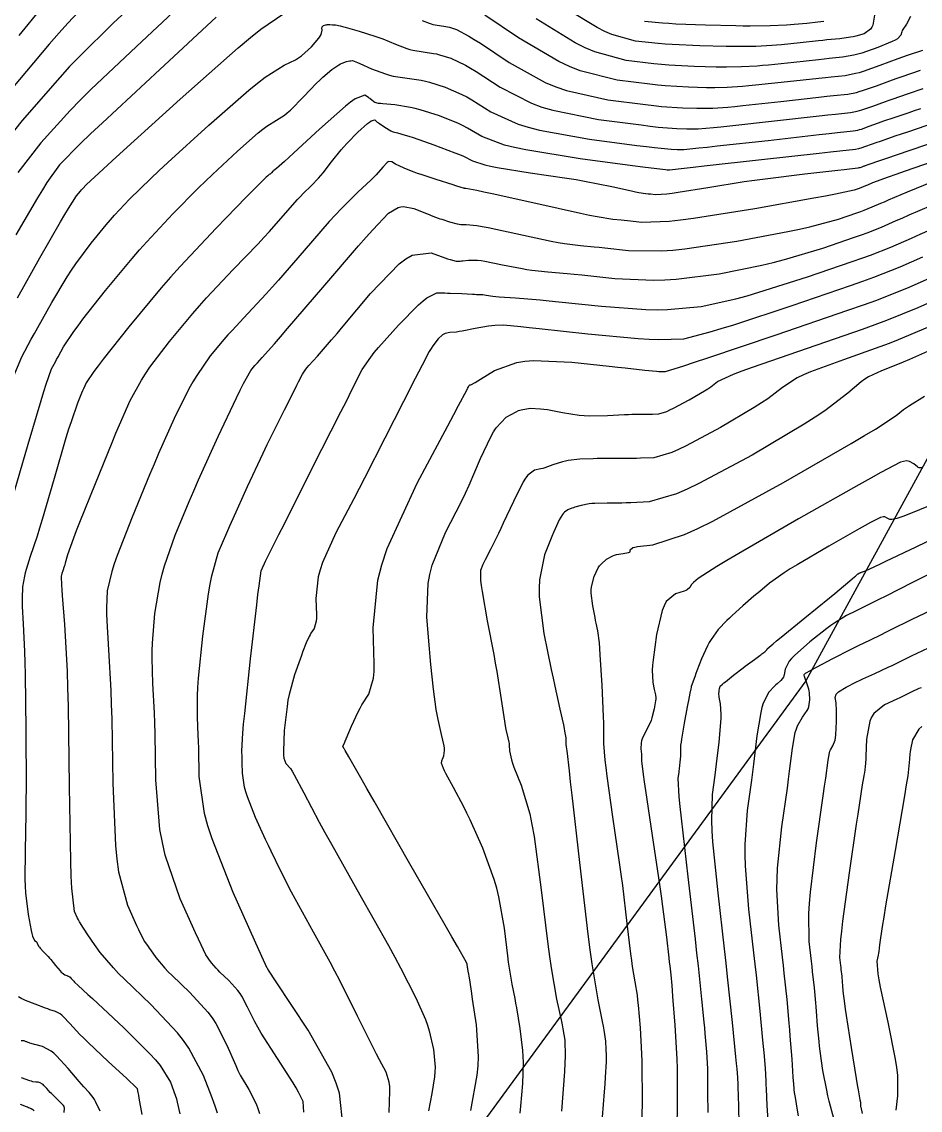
# Model space of a CAD drawing. Header units: metres. Extents: x 837117 to 838479, y 1189012 to 1191015.
# Drawn here: x 837875 to 837966.1, y 1189465.6 to 1189576 of the extents above; entities that cross this region are included whole.
import ezdxf

# ---------------------------------------------------------------- set-up
doc = ezdxf.new("R2010")
doc.units = ezdxf.units.M
doc.header["$LTSCALE"] = 0.3
for name, color, linetype in [('CORREDORVIA', 70, 'Continuous'), ('COTAS 10', 1, 'Continuous'), ('COTAS INT', 252, 'Continuous')]:
    doc.layers.add(name, color=color, linetype=linetype)

msp = doc.modelspace()

# ---------------------------------------------------------------- linework, layer by layer
at = {"layer": 'CORREDORVIA'}
msp.add_lwpolyline([(837910.68, 1191000.96), (838157.03, 1190996.19), (838237.17, 1190821.34), (838237, 1190602.88), (838240.03, 1190437.2), (838223.54, 1190366.27), (838212.2, 1190288.92), (838221.4, 1189997.88), (837954.54, 1189509.17), (837751.16, 1189231.38), (837593.19, 1189234.4), (837744.49, 1189686.61), (837750.28, 1189933.97), (837723.62, 1190051.52), (837726.09, 1190134.48), (837885.38, 1190229.43), (837983.18, 1190344.12), (837817.55, 1190502.19), (837798.03, 1190660.17), (837963.57, 1190795.98)], close=True, dxfattribs=at)
at = {"layer": 'COTAS 10'}
for points in [[(837886.9, 1189578.37), (837884.22, 1189575.85), (837880.8, 1189572.5), (837879.8, 1189571.46), (837878.8, 1189570.37), (837875, 1189566), (837871.57, 1189561.73)], [(837961.49, 1189576.68), (837961.32, 1189575.67), (837961.22, 1189575.46), (837961.09, 1189575.26), (837960.46, 1189574.79), (837959.6, 1189574.54), (837959.34, 1189574.48), (837959.07, 1189574.43), (837957.99, 1189574.28), (837956.67, 1189574.16), (837956.25, 1189574.11), (837955.8, 1189574.06), (837953.96, 1189573.86), (837952.04, 1189573.67), (837951.55, 1189573.63), (837951.07, 1189573.6), (837949.46, 1189573.51), (837947.67, 1189573.49), (837947.07, 1189573.49), (837946.44, 1189573.5), (837943.77, 1189573.56), (837940.97, 1189573.69), (837940.25, 1189573.74), (837939.55, 1189573.8), (837937.22, 1189574.05), (837934.84, 1189574.72), (837934.11, 1189575.03), (837933.35, 1189575.41), (837930.36, 1189577.22)], [(837874.2, 1189528.39), (837875.61, 1189533.17), (837876.91, 1189537.6), (837877.19, 1189538.5), (837877.42, 1189539.25), (837877.98, 1189540.8), (837878.36, 1189541.53), (837878.49, 1189541.76), (837878.63, 1189542.01), (837879.2, 1189543.03), (837880.23, 1189544.58), (837880.66, 1189545.17), (837881.16, 1189545.83), (837883.46, 1189548.76), (837886.15, 1189552.01), (837886.9, 1189552.87), (837887.63, 1189553.7), (837890.29, 1189556.54), (837892.89, 1189559.16), (837893.61, 1189559.85), (837894.31, 1189560.53), (837896.83, 1189562.88), (837898.96, 1189564.73), (837899.42, 1189565.11), (837899.82, 1189565.42), (837900.82, 1189566.04), (837901.62, 1189566.54), (837901.9, 1189566.78), (837902.21, 1189567.05), (837903.53, 1189568.38), (837904.88, 1189569.78), (837905.2, 1189570.1), (837905.51, 1189570.38), (837906.43, 1189571.16), (837907.13, 1189571.63), (837907.3, 1189571.73), (837907.46, 1189571.81), (837907.91, 1189571.98), (837908.23, 1189572.04), (837908.3, 1189572.05), (837908.36, 1189572.06), (837908.5, 1189572.07), (837908.85, 1189571.94), (837909.04, 1189571.86), (837909.27, 1189571.76), (837910.44, 1189571.25), (837911.87, 1189570.71), (837912.26, 1189570.59), (837912.65, 1189570.5), (837914.06, 1189570.28), (837915.5, 1189570.07), (837915.91, 1189569.98), (837916.34, 1189569.87), (837917.92, 1189569.38), (837919.62, 1189568.64), (837920.12, 1189568.38), (837920.63, 1189568.1), (837922.56, 1189566.88), (837925.32, 1189565.62), (837926.35, 1189565.31), (837927.49, 1189565.02), (837932.56, 1189564.11), (837937.38, 1189563.47), (837938.35, 1189563.35), (837939.18, 1189563.25), (837940.85, 1189563.07), (837941.46, 1189563.06), (837941.6, 1189563.06), (837941.74, 1189563.06), (837942.14, 1189563.06), (837943.66, 1189563.21), (837944.5, 1189563.3), (837945.52, 1189563.41), (837950.69, 1189563.98), (837955.88, 1189564.56), (837956.9, 1189564.67), (837957.74, 1189564.76), (837959.31, 1189564.93), (837959.8, 1189565.02), (837959.97, 1189565.07), (837960.16, 1189565.13), (837960.95, 1189565.41), (837961.89, 1189565.75), (837962.16, 1189565.85), (837962.44, 1189565.95), (837963.5, 1189566.31), (837965.01, 1189566.81), (837965.56, 1189567), (837966.18, 1189567.21)], [(837907.57, 1189463.9), (837907.19, 1189467.32), (837906.85, 1189468.36), (837906.42, 1189469.45), (837904.03, 1189473.74), (837900.71, 1189478.74), (837900.06, 1189479.72), (837899.99, 1189479.82), (837899.98, 1189479.84), (837899.97, 1189479.86), (837899.95, 1189479.9), (837899.93, 1189479.93), (837899.92, 1189479.95), (837899.9, 1189479.97), (837899.88, 1189479.99), (837899.87, 1189480), (837899.86, 1189480.01), (837899.85, 1189480.02), (837899.85, 1189480.02), (837899.85, 1189480.03), (837899.84, 1189480.03), (837899.32, 1189481.21), (837898.57, 1189482.87), (837896.42, 1189487.69), (837894.26, 1189493.14), (837893.84, 1189494.46), (837893.51, 1189495.69), (837892.96, 1189499.46), (837892.91, 1189502.34), (837892.9, 1189503.02), (837892.87, 1189503.65), (837892.77, 1189505.48), (837892.78, 1189507.64), (837892.83, 1189508.48), (837892.9, 1189509.42), (837893.32, 1189513.69), (837893.9, 1189517.99), (837894.06, 1189518.95), (837894.23, 1189519.82), (837894.88, 1189522.13), (837895.75, 1189524.18), (837896.06, 1189524.88), (837896.4, 1189525.64), (837897.87, 1189528.87), (837899.46, 1189532.26), (837899.87, 1189533.12), (837900.27, 1189533.95), (837901.6, 1189536.65), (837902.65, 1189538.72), (837902.86, 1189539.14), (837903.04, 1189539.5), (837903.43, 1189540.26), (837903.77, 1189540.76), (837903.93, 1189540.94), (837904.1, 1189541.16), (837904.95, 1189542.1), (837906.4, 1189543.74), (837906.95, 1189544.39), (837907.57, 1189545.12), (837910.34, 1189548.45), (837913.24, 1189551.44), (837913.93, 1189551.96), (837914.58, 1189552.34), (837916.5, 1189552.58), (837917.88, 1189552.06), (837918.17, 1189551.96), (837918.42, 1189551.88), (837919.03, 1189551.74), (837919.45, 1189551.74), (837919.58, 1189551.75), (837919.72, 1189551.76), (837920.3, 1189551.84), (837921.21, 1189551.83), (837921.56, 1189551.78), (837921.95, 1189551.73), (837923.75, 1189551.37), (837925.72, 1189550.98), (837926.22, 1189550.89), (837926.71, 1189550.82), (837928.34, 1189550.65), (837930.31, 1189550.49), (837931.01, 1189550.42), (837931.78, 1189550.34), (837935.14, 1189549.98), (837939.08, 1189549.79), (837940.21, 1189549.83), (837941.37, 1189549.89), (837945.72, 1189550.44), (837950.06, 1189551.32), (837951.21, 1189551.59), (837952.35, 1189551.88), (837956.26, 1189553.06), (837959.47, 1189554.15), (837960.16, 1189554.4), (837960.76, 1189554.61), (837962.21, 1189555.18), (837963.69, 1189555.84), (837964.31, 1189556.1), (837965.02, 1189556.41), (837968.37, 1189557.85)], [(837966.87, 1189545), (837963.89, 1189543.74), (837962.99, 1189543.39), (837962.04, 1189543.03), (837958.34, 1189541.73), (837955, 1189540.49), (837954.28, 1189540.18), (837953.66, 1189539.88), (837952.17, 1189538.92), (837950.66, 1189537.76), (837950.02, 1189537.34), (837949.29, 1189536.88), (837945.87, 1189534.85), (837942.38, 1189532.98), (837941.6, 1189532.62), (837940.91, 1189532.32), (837939.1, 1189531.79), (837937.75, 1189531.73), (837937.35, 1189531.71), (837936.94, 1189531.71), (837935.34, 1189531.71), (837933.75, 1189531.71), (837933.34, 1189531.7), (837932.94, 1189531.69), (837931.6, 1189531.63), (837930.42, 1189531.5), (837930.12, 1189531.44), (837929.83, 1189531.37), (837928.86, 1189531.07), (837928.03, 1189530.77), (837927.83, 1189530.71), (837927.63, 1189530.65), (837926.98, 1189530.54), (837926.3, 1189530.02), (837926.08, 1189529.71), (837925.84, 1189529.33), (837924.84, 1189527.36), (837923.82, 1189525.14), (837923.57, 1189524.6), (837923.33, 1189524.1), (837922.57, 1189522.56), (837921.99, 1189521.42), (837921.86, 1189521.17), (837921.76, 1189520.95), (837921.5, 1189520.36), (837921.51, 1189519.33), (837921.57, 1189518.82), (837921.66, 1189518.22), (837922.2, 1189515.25), (837922.85, 1189511.83), (837923.01, 1189510.95), (837923.15, 1189510.1), (837923.6, 1189507.27), (837923.94, 1189505.07), (837924.02, 1189504.61), (837924.08, 1189504.22), (837924.27, 1189503.38), (837924.38, 1189502.94), (837924.41, 1189502.8), (837924.43, 1189502.65), (837924.46, 1189502.07), (837924.64, 1189501.16), (837924.76, 1189500.8), (837924.9, 1189500.41), (837925.63, 1189498.59), (837926.5, 1189495.67), (837926.72, 1189494.58), (837926.94, 1189493.36), (837927.68, 1189487.95), (837928.33, 1189482.46), (837928.51, 1189481.21), (837928.67, 1189480.06), (837929.23, 1189476.88), (837929.68, 1189474.76), (837929.78, 1189474.28), (837929.86, 1189473.85), (837930.07, 1189472.71), (837930.1, 1189471.1), (837930.08, 1189470.38), (837930.03, 1189469.54), (837929.74, 1189465.52)], [(837947.76, 1189464.41), (837947.68, 1189467.23), (837947.66, 1189467.78), (837947.65, 1189468.22), (837947.63, 1189468.93), (837947.54, 1189469.81), (837947.49, 1189470.35), (837947.42, 1189471.01), (837947.08, 1189474.49), (837946.59, 1189479.13), (837946.44, 1189480.53), (837946.28, 1189481.98), (837945.62, 1189487.64), (837945.1, 1189492.82), (837945.03, 1189493.96), (837944.98, 1189494.98), (837945.06, 1189497.64), (837945.33, 1189499.58), (837945.4, 1189500.15), (837945.47, 1189500.73), (837945.74, 1189502.94), (837945.91, 1189504.93), (837945.93, 1189505.38), (837945.94, 1189505.78), (837945.86, 1189506.83), (837945.74, 1189507.49), (837945.72, 1189507.64), (837945.71, 1189507.78), (837945.72, 1189508.16), (837945.77, 1189508.4), (837945.78, 1189508.45), (837945.79, 1189508.5), (837945.83, 1189508.61), (837946.06, 1189508.83), (837946.19, 1189508.94), (837946.36, 1189509.07), (837947.19, 1189509.74), (837948.15, 1189510.48), (837948.38, 1189510.66), (837948.6, 1189510.82), (837949.3, 1189511.33), (837949.84, 1189511.72), (837949.96, 1189511.81), (837950.07, 1189511.89), (837950.35, 1189512.1), (837950.51, 1189512.24), (837950.54, 1189512.27), (837950.57, 1189512.3), (837950.61, 1189512.39), (837951.2, 1189512.91), (837951.56, 1189513.22), (837952.02, 1189513.59), (837954.42, 1189515.55), (837956.93, 1189517.59), (837957.46, 1189518.03), (837957.92, 1189518.4), (837958.98, 1189519.29), (837959.47, 1189519.71), (837959.56, 1189519.79), (837959.64, 1189519.86), (837959.78, 1189519.98), (837959.81, 1189520), (837959.83, 1189520.01), (837959.85, 1189520.02), (837959.92, 1189520.07), (837960, 1189520.11), (837960.01, 1189520.12), (837960.03, 1189520.13), (837960.05, 1189520.14), (837960.06, 1189520.14), (837960.06, 1189520.14), (837960.07, 1189520.14), (837960.08, 1189520.13), (837960.08, 1189520.14), (837960.09, 1189520.14), (837960.11, 1189520.15), (837960.12, 1189520.15), (837960.13, 1189520.15), (837960.18, 1189520.17), (837960.27, 1189520.21), (837960.31, 1189520.22), (837960.36, 1189520.24), (837960.59, 1189520.33), (837961.54, 1189520.76), (837962.04, 1189521), (837962.65, 1189521.29), (837965.71, 1189522.74), (837968.72, 1189524.21)], [(837966.28, 1189504.54), (837965.98, 1189504.25), (837965.36, 1189503.16), (837965.15, 1189502.19), (837965.12, 1189501.96), (837965.09, 1189501.76), (837965.06, 1189501.2), (837964.86, 1189499.52), (837964.72, 1189498.61), (837964.54, 1189497.51), (837963.59, 1189491.95), (837962.62, 1189486.33), (837962.43, 1189485.2), (837962.28, 1189484.25), (837961.99, 1189482.37), (837961.92, 1189481.7), (837961.89, 1189481.52), (837961.86, 1189481.35), (837961.74, 1189480.74), (837961.83, 1189479.44), (837961.93, 1189478.82), (837962.07, 1189478.09), (837962.84, 1189474.53), (837963.6, 1189470.78), (837963.73, 1189469.93), (837963.81, 1189469.16), (837963.82, 1189467.06), (837963.66, 1189465.6)], [(837887.17, 1189465.18), (837886.88, 1189466.82), (837886.83, 1189467.13), (837886.78, 1189467.39), (837886.71, 1189467.79), (837886.25, 1189468.22), (837885.96, 1189468.48), (837885.6, 1189468.82), (837883.71, 1189470.56), (837881.69, 1189472.46), (837881.24, 1189472.9), (837880.84, 1189473.3), (837879.82, 1189474.41), (837879.17, 1189475.11), (837879.01, 1189475.26), (837878.86, 1189475.38), (837878.38, 1189475.63), (837877.81, 1189475.8), (837877.6, 1189475.88), (837877.36, 1189475.96), (837876.31, 1189476.35), (837875.32, 1189476.75), (837875.12, 1189476.84), (837874.95, 1189476.91), (837874.63, 1189477.12)]]:
    msp.add_lwpolyline(points, dxfattribs=at)
at = {"layer": 'COTAS INT'}
for points in [[(837881.84, 1189578.2), (837879.62, 1189575.87), (837878.74, 1189574.87), (837877.73, 1189573.72), (837873.12, 1189568.26)], [(837890.81, 1189577.46), (837886.6, 1189573.51), (837881.96, 1189569.14), (837880.87, 1189568.05), (837879.86, 1189567.02), (837876.88, 1189563.74), (837874.54, 1189560.71)], [(837876.93, 1189577.4), (837874.64, 1189574.63)], [(837894.69, 1189576.49), (837888.98, 1189571.16), (837883.14, 1189565.77), (837881.94, 1189564.64), (837880.92, 1189563.67), (837878.77, 1189561.48), (837877.5, 1189559.69), (837877.05, 1189558.97), (837876.55, 1189558.16), (837874.36, 1189554.41)], [(837874.52, 1189548.01), (837876.79, 1189552.06), (837878.89, 1189555.72), (837879.33, 1189556.46), (837879.7, 1189557.08), (837880.51, 1189558.35), (837880.91, 1189558.82), (837881.01, 1189558.95), (837881.12, 1189559.07), (837881.51, 1189559.49), (837883.21, 1189561.06), (837884.14, 1189561.91), (837885.27, 1189562.94), (837891.02, 1189568.15), (837896.93, 1189573.37), (837898.16, 1189574.41), (837899.21, 1189575.26), (837901.54, 1189576.85)], [(837915.59, 1189576.12), (837916.31, 1189575.85), (837916.5, 1189575.79), (837916.68, 1189575.74), (837917.33, 1189575.63), (837917.98, 1189575.54), (837918.17, 1189575.5), (837918.35, 1189575.45), (837919.07, 1189575.23), (837920.33, 1189574.55), (837920.87, 1189574.22), (837921.5, 1189573.83), (837924.43, 1189571.87), (837928.07, 1189569.85), (837929.14, 1189569.42), (837930.24, 1189569.03), (837934.43, 1189568.09), (837938.25, 1189567.6), (837939.11, 1189567.5), (837939.89, 1189567.42), (837942.02, 1189567.27), (837943.45, 1189567.23), (837943.79, 1189567.23), (837944.11, 1189567.23), (837945.07, 1189567.24), (837946.62, 1189567.36), (837947.32, 1189567.43), (837948.13, 1189567.51), (837952, 1189567.93), (837955.85, 1189568.36), (837956.64, 1189568.45), (837957.32, 1189568.52), (837958.78, 1189568.67), (837959.65, 1189568.84), (837959.95, 1189568.92), (837960.28, 1189569.02), (837961.68, 1189569.51), (837963.32, 1189570.11), (837963.8, 1189570.28), (837964.29, 1189570.46), (837966.16, 1189571.09)], [(837966.37, 1189573.11), (837964.8, 1189572.57), (837964.34, 1189572.41), (837963.86, 1189572.24), (837962.04, 1189571.56), (837960.34, 1189570.97), (837959.94, 1189570.84), (837959.57, 1189570.75), (837958.52, 1189570.54), (837957.1, 1189570.4), (837956.51, 1189570.33), (837955.83, 1189570.26), (837952.65, 1189569.91), (837949.43, 1189569.57), (837948.73, 1189569.5), (837948.1, 1189569.44), (837946.53, 1189569.33), (837945.3, 1189569.31), (837944.89, 1189569.32), (837944.45, 1189569.32), (837942.6, 1189569.36), (837940.25, 1189569.51), (837939.49, 1189569.58), (837938.68, 1189569.67), (837935.36, 1189570.08), (837931.61, 1189571.04), (837930.53, 1189571.47), (837929.44, 1189571.97), (837925.36, 1189574.37), (837921.93, 1189576.69)], [(837965.14, 1189576.53), (837964.75, 1189575.78), (837964.38, 1189575.24), (837964.31, 1189575.11), (837964.26, 1189574.99), (837964.16, 1189574.64), (837963.81, 1189574.28), (837963.58, 1189574.15), (837963.3, 1189574.01), (837961.84, 1189573.4), (837960.19, 1189572.83), (837959.79, 1189572.72), (837959.41, 1189572.62), (837958.25, 1189572.41), (837956.89, 1189572.28), (837956.38, 1189572.22), (837955.81, 1189572.16), (837953.3, 1189571.89), (837950.74, 1189571.62), (837950.14, 1189571.57), (837949.59, 1189571.52), (837948, 1189571.42), (837946.48, 1189571.4), (837945.98, 1189571.4), (837945.44, 1189571.41), (837943.19, 1189571.46), (837940.61, 1189571.6), (837939.87, 1189571.66), (837939.11, 1189571.73), (837936.29, 1189572.07), (837933.11, 1189572.96), (837932.14, 1189573.38), (837931.13, 1189573.87), (837927.14, 1189576.29)], [(837956.35, 1189576.02), (837956.05, 1189575.99), (837955.74, 1189575.96), (837954.61, 1189575.84), (837953.35, 1189575.73), (837952.96, 1189575.7), (837952.55, 1189575.67), (837950.92, 1189575.6), (837948.86, 1189575.57), (837948.17, 1189575.57), (837947.43, 1189575.58), (837944.35, 1189575.66), (837941.33, 1189575.78), (837940.62, 1189575.82), (837939.98, 1189575.86), (837938.15, 1189576.04)], [(837874.09, 1189539.91), (837874.97, 1189542.01), (837875.92, 1189543.81), (837876.23, 1189544.39), (837876.57, 1189545.01), (837877.99, 1189547.54), (837879.56, 1189550.15), (837879.99, 1189550.81), (837880.43, 1189551.45), (837881.98, 1189553.55), (837883.53, 1189555.42), (837883.95, 1189555.91), (837884.38, 1189556.39), (837885.9, 1189558.02), (837888.05, 1189560.11), (837888.87, 1189560.88), (837889.79, 1189561.74), (837893.93, 1189565.51), (837898, 1189569.07), (837898.89, 1189569.79), (837899.66, 1189570.39), (837901.57, 1189571.59), (837902.73, 1189572.15), (837903.04, 1189572.34), (837903.33, 1189572.55), (837904.34, 1189573.46), (837905.09, 1189574.34), (837905.22, 1189574.54), (837905.33, 1189574.71), (837905.45, 1189575.14), (837905.42, 1189575.39), (837905.43, 1189575.45), (837905.45, 1189575.5), (837905.59, 1189575.63), (837905.81, 1189575.7), (837905.88, 1189575.71), (837905.95, 1189575.72), (837906.23, 1189575.72), (837906.5, 1189575.69), (837906.57, 1189575.69), (837906.63, 1189575.69), (837906.8, 1189575.69), (837907.26, 1189575.6), (837907.49, 1189575.54), (837907.77, 1189575.47), (837909.18, 1189575.06), (837910.79, 1189574.55), (837911.2, 1189574.41), (837911.59, 1189574.27), (837912.88, 1189573.74), (837914.04, 1189573.3), (837914.34, 1189573.21), (837914.65, 1189573.13), (837915.69, 1189572.96), (837916.74, 1189572.8), (837917.04, 1189572.74), (837917.35, 1189572.66), (837918.49, 1189572.3), (837919.98, 1189571.6), (837920.5, 1189571.3), (837921.06, 1189570.96), (837923.49, 1189569.38), (837926.69, 1189567.74), (837927.74, 1189567.36), (837928.86, 1189567.03), (837933.49, 1189566.1), (837937.81, 1189565.54), (837938.73, 1189565.43), (837939.53, 1189565.33), (837941.44, 1189565.17), (837942.45, 1189565.15), (837942.7, 1189565.14), (837942.92, 1189565.14), (837943.61, 1189565.15), (837945.14, 1189565.29), (837945.91, 1189565.36), (837946.82, 1189565.46), (837951.34, 1189565.96), (837955.86, 1189566.46), (837956.77, 1189566.56), (837957.53, 1189566.64), (837959.04, 1189566.8), (837959.72, 1189566.93), (837959.96, 1189567), (837960.22, 1189567.07), (837961.32, 1189567.46), (837962.6, 1189567.93), (837962.98, 1189568.07), (837963.37, 1189568.2), (837964.83, 1189568.7), (837966.44, 1189569.24)], [(837968.56, 1189566.09), (837964.95, 1189564.86), (837964.21, 1189564.6), (837963.57, 1189564.39), (837962.17, 1189563.91), (837961.52, 1189563.69), (837961.34, 1189563.63), (837961.17, 1189563.57), (837960.59, 1189563.35), (837960.1, 1189563.18), (837959.98, 1189563.15), (837959.88, 1189563.12), (837959.57, 1189563.06), (837957.96, 1189562.88), (837957.03, 1189562.78), (837955.89, 1189562.65), (837950.04, 1189562), (837944.21, 1189561.36), (837943.09, 1189561.23), (837942.18, 1189561.13), (837940.68, 1189560.97), (837940.55, 1189560.97), (837940.51, 1189560.97), (837940.46, 1189560.97), (837940.27, 1189560.98), (837938.82, 1189561.16), (837937.98, 1189561.27), (837936.94, 1189561.41), (837931.63, 1189562.12), (837926.11, 1189563.01), (837924.95, 1189563.26), (837923.95, 1189563.5), (837921.63, 1189564.38), (837920.2, 1189565.23), (837919.75, 1189565.46), (837919.27, 1189565.68), (837917.35, 1189566.45), (837915.39, 1189567.08), (837914.89, 1189567.21), (837914.4, 1189567.32), (837912.81, 1189567.57), (837911.6, 1189567.68), (837911.36, 1189567.71), (837911.16, 1189567.73), (837910.79, 1189567.82), (837910.68, 1189567.9), (837910.64, 1189567.92), (837910.61, 1189567.95), (837910.48, 1189568.06), (837910.29, 1189568.21), (837910.22, 1189568.26), (837910.14, 1189568.31), (837909.76, 1189568.55), (837908.79, 1189568.19), (837908.33, 1189567.86), (837907.8, 1189567.45), (837905.17, 1189565.12), (837902.57, 1189562.71), (837902.05, 1189562.24), (837901.62, 1189561.84), (837900.79, 1189561.11), (837900.55, 1189560.93), (837900.49, 1189560.88), (837900.44, 1189560.84), (837900.29, 1189560.69), (837900.18, 1189560.58), (837900.16, 1189560.56), (837900.13, 1189560.54), (837900.07, 1189560.5), (837899.98, 1189560.45), (837899.95, 1189560.42), (837899.91, 1189560.39), (837899.74, 1189560.24), (837898.84, 1189559.33), (837898.34, 1189558.83), (837897.74, 1189558.21), (837894.67, 1189555.07), (837891.02, 1189551.18), (837890.05, 1189550.1), (837889.1, 1189549.01), (837885.81, 1189545.07), (837883.21, 1189541.78), (837882.7, 1189541.12), (837882.27, 1189540.55), (837881.48, 1189539.4), (837881.21, 1189538.79), (837881.12, 1189538.58), (837881.02, 1189538.34), (837880.6, 1189537.32), (837879.95, 1189535.44), (837879.71, 1189534.67), (837879.44, 1189533.79), (837878.23, 1189529.68), (837877.02, 1189525.54), (837876.75, 1189524.63), (837876.5, 1189523.82), (837875.82, 1189521.77), (837875.4, 1189520.46), (837875.3, 1189520.12), (837875.23, 1189519.79), (837875.04, 1189518.71), (837874.98, 1189517.52), (837874.98, 1189517.12), (837874.99, 1189516.7), (837875.09, 1189514.95), (837875.23, 1189512.13), (837875.26, 1189511.03), (837875.29, 1189509.79), (837875.36, 1189504.18), (837875.39, 1189498.34), (837875.38, 1189496.96), (837875.37, 1189495.68), (837875.3, 1189491.92), (837875.28, 1189489.04), (837875.3, 1189488.32), (837875.34, 1189487.64), (837875.59, 1189485.45), (837875.9, 1189483.84), (837875.97, 1189483.53), (837876.04, 1189483.27), (837876.26, 1189482.83), (837876.42, 1189482.73), (837876.46, 1189482.69), (837876.49, 1189482.65), (837876.56, 1189482.46), (837876.68, 1189482.21), (837876.74, 1189482.13), (837876.81, 1189482.04), (837877.17, 1189481.66), (837877.63, 1189481.19), (837877.76, 1189481.04), (837877.89, 1189480.89), (837878.39, 1189480.28), (837878.84, 1189479.73), (837878.95, 1189479.62), (837879.04, 1189479.53), (837879.32, 1189479.33), (837879.52, 1189479.26), (837879.56, 1189479.24), (837879.6, 1189479.23), (837879.7, 1189479.2), (837879.79, 1189479.15), (837879.82, 1189479.13), (837879.85, 1189479.1), (837879.97, 1189478.97), (837880.16, 1189478.77), (837880.23, 1189478.7), (837880.31, 1189478.61), (837880.69, 1189478.26), (837881.66, 1189477.36), (837882.12, 1189476.94), (837882.66, 1189476.43), (837885.3, 1189473.98), (837887.96, 1189471.34), (837888.52, 1189470.72), (837888.99, 1189470.14), (837890.05, 1189468.46), (837890.53, 1189467.13), (837890.64, 1189466.77), (837890.73, 1189466.43), (837891, 1189465.25)], [(837894.83, 1189465.31), (837894.59, 1189466.02), (837894.45, 1189466.4), (837894.28, 1189466.85), (837893.39, 1189469.12), (837891.91, 1189471.91), (837891.36, 1189472.69), (837890.75, 1189473.47), (837888.04, 1189476.32), (837885.37, 1189478.89), (837884.78, 1189479.49), (837884.25, 1189480.04), (837882.91, 1189481.62), (837882.1, 1189482.77), (837881.9, 1189483.05), (837881.73, 1189483.31), (837881.21, 1189484.08), (837880.82, 1189484.73), (837880.71, 1189484.91), (837880.62, 1189485.09), (837880.29, 1189485.76), (837880.03, 1189488.12), (837879.98, 1189489.36), (837879.93, 1189490.87), (837879.8, 1189498.44), (837879.68, 1189506.59), (837879.63, 1189508.46), (837879.58, 1189510.15), (837879.33, 1189514.87), (837879.1, 1189517.81), (837879.06, 1189518.39), (837879.03, 1189518.87), (837878.99, 1189519.74), (837879.03, 1189519.96), (837879.05, 1189520.02), (837879.06, 1189520.09), (837879.15, 1189520.36), (837879.29, 1189520.78), (837879.34, 1189520.94), (837879.4, 1189521.12), (837879.64, 1189521.97), (837880.24, 1189523.67), (837880.52, 1189524.4), (837880.84, 1189525.24), (837882.42, 1189529.19), (837884.11, 1189533.32), (837884.51, 1189534.27), (837884.88, 1189535.14), (837885.95, 1189537.58), (837887.09, 1189539.66), (837887.51, 1189540.29), (837887.96, 1189540.96), (837889.94, 1189543.59), (837892.3, 1189546.42), (837893, 1189547.21), (837893.71, 1189548), (837896.41, 1189550.87), (837898.93, 1189553.5), (837899.53, 1189554.14), (837900.08, 1189554.74), (837901.72, 1189556.58), (837902.94, 1189557.97), (837903.23, 1189558.29), (837903.51, 1189558.58), (837904.34, 1189559.41), (837905.08, 1189560.16), (837905.31, 1189560.41), (837905.53, 1189560.68), (837906.4, 1189561.79), (837907.36, 1189563.01), (837907.65, 1189563.33), (837907.94, 1189563.66), (837909.06, 1189564.81), (837910.03, 1189565.69), (837910.23, 1189565.84), (837910.4, 1189565.95), (837910.77, 1189566.05), (837911.03, 1189565.84), (837911.14, 1189565.76), (837911.26, 1189565.68), (837911.8, 1189565.31), (837912.39, 1189564.96), (837912.53, 1189564.89), (837912.66, 1189564.83), (837913.08, 1189564.73), (837913.87, 1189564.52), (837914.24, 1189564.41), (837914.67, 1189564.26), (837916.77, 1189563.53), (837918.91, 1189562.72), (837919.37, 1189562.53), (837919.77, 1189562.36), (837920.7, 1189561.89), (837921.94, 1189561.48), (837922.52, 1189561.35), (837923.2, 1189561.22), (837926.56, 1189560.7), (837930.28, 1189560.15), (837931.2, 1189560), (837932.07, 1189559.85), (837934.82, 1189559.3), (837936.83, 1189558.86), (837937.24, 1189558.77), (837937.57, 1189558.7), (837938.24, 1189558.58), (837938.53, 1189558.56), (837938.64, 1189558.55), (837938.76, 1189558.54), (837939.27, 1189558.48), (837940.43, 1189558.55), (837940.96, 1189558.62), (837941.58, 1189558.71), (837944.57, 1189559.2), (837948.26, 1189559.79), (837949.32, 1189559.95), (837950.4, 1189560.09), (837954.43, 1189560.59), (837957.77, 1189560.96), (837958.42, 1189561.03), (837958.95, 1189561.09), (837959.83, 1189561.19), (837959.95, 1189561.21), (837959.99, 1189561.22), (837960.04, 1189561.24), (837960.23, 1189561.3), (837960.46, 1189561.39), (837960.52, 1189561.41), (837960.59, 1189561.43), (837960.84, 1189561.52), (837962.13, 1189561.96), (837962.85, 1189562.2), (837963.73, 1189562.5), (837968.2, 1189564.03)], [(837969.22, 1189562.44), (837964.6, 1189560.85), (837963.66, 1189560.53), (837962.88, 1189560.25), (837961.29, 1189559.67), (837960.78, 1189559.45), (837960.67, 1189559.4), (837960.57, 1189559.36), (837960.34, 1189559.26), (837960.12, 1189559.17), (837960.02, 1189559.14), (837959.92, 1189559.1), (837959.42, 1189558.93), (837957.52, 1189558.52), (837956.53, 1189558.33), (837955.34, 1189558.11), (837949.34, 1189557.05), (837943.13, 1189556.05), (837941.81, 1189555.88), (837940.65, 1189555.75), (837937.89, 1189555.65), (837936.43, 1189555.81), (837936.1, 1189555.84), (837935.79, 1189555.87), (837934.94, 1189555.94), (837933.34, 1189556.22), (837932.56, 1189556.37), (837931.64, 1189556.56), (837927.11, 1189557.56), (837922.69, 1189558.54), (837921.84, 1189558.73), (837921.15, 1189558.88), (837920.01, 1189559.11), (837919.88, 1189559.11), (837919.84, 1189559.12), (837919.78, 1189559.13), (837919.54, 1189559.2), (837918.99, 1189559.38), (837918.73, 1189559.46), (837917, 1189560), (837915.48, 1189560.5), (837915.12, 1189560.62), (837914.79, 1189560.74), (837913.84, 1189561.11), (837913.17, 1189561.42), (837913.02, 1189561.5), (837912.89, 1189561.57), (837912.52, 1189561.8), (837912.22, 1189561.84), (837912.12, 1189561.79), (837912.02, 1189561.72), (837911.59, 1189561.26), (837910.93, 1189560.49), (837910.68, 1189560.23), (837910.39, 1189559.95), (837909.1, 1189558.75), (837907.36, 1189557.03), (837906.78, 1189556.41), (837906.16, 1189555.74), (837903.6, 1189552.81), (837901.01, 1189549.81), (837900.37, 1189549.09), (837899.77, 1189548.42), (837897.88, 1189546.41), (837896.29, 1189544.71), (837895.87, 1189544.25), (837895.46, 1189543.78), (837894.07, 1189542.12), (837892.71, 1189540.13), (837892.31, 1189539.47), (837891.91, 1189538.76), (837890.43, 1189535.76), (837888.84, 1189532.21), (837888.38, 1189531.15), (837887.91, 1189530.04), (837886.14, 1189525.76), (837884.64, 1189521.87), (837884.34, 1189521.01), (837884.09, 1189520.25), (837883.62, 1189518.29), (837883.55, 1189516.55), (837883.56, 1189515.94), (837883.58, 1189515.26), (837883.77, 1189512.3), (837883.99, 1189508.19), (837884.04, 1189506.79), (837884.09, 1189505.26), (837884.19, 1189498.78), (837884.46, 1189492.47), (837884.6, 1189491.06), (837884.78, 1189489.79), (837885.67, 1189486.41), (837886.6, 1189484.35), (837886.81, 1189483.93), (837886.98, 1189483.56), (837887.42, 1189482.73), (837887.77, 1189482.21), (837887.89, 1189482.04), (837888.02, 1189481.86), (837888.56, 1189481.09), (837889.46, 1189480.02), (837889.81, 1189479.66), (837890.2, 1189479.26), (837892, 1189477.54), (837893.84, 1189475.55), (837894.27, 1189474.98), (837894.66, 1189474.39), (837895.78, 1189472.2), (837896.66, 1189470.14), (837896.89, 1189469.64), (837897.13, 1189469.17), (837897.98, 1189467.71), (837898.74, 1189466.25), (837898.92, 1189465.77), (837899.09, 1189465.27)], [(837899.74, 1189560.24), (837898.84, 1189559.33), (837898.34, 1189558.83), (837897.74, 1189558.21), (837894.67, 1189555.07), (837891.02, 1189551.18), (837890.05, 1189550.1), (837889.1, 1189549.01), (837885.81, 1189545.07), (837883.21, 1189541.78), (837882.7, 1189541.12), (837882.27, 1189540.55), (837881.48, 1189539.4), (837881.21, 1189538.79), (837881.12, 1189538.58), (837881.02, 1189538.34), (837880.6, 1189537.32), (837879.95, 1189535.44), (837879.71, 1189534.67), (837879.44, 1189533.79), (837878.23, 1189529.68), (837877.02, 1189525.54), (837876.75, 1189524.63), (837876.5, 1189523.82), (837875.82, 1189521.77), (837875.4, 1189520.46), (837875.3, 1189520.12), (837875.23, 1189519.79), (837875.04, 1189518.71), (837874.98, 1189517.52), (837874.98, 1189517.12), (837874.99, 1189516.7), (837875.09, 1189514.95), (837875.23, 1189512.13), (837875.26, 1189511.03), (837875.29, 1189509.79), (837875.36, 1189504.18), (837875.39, 1189498.34), (837875.38, 1189496.96), (837875.37, 1189495.68), (837875.3, 1189491.92), (837875.28, 1189489.04), (837875.3, 1189488.32), (837875.34, 1189487.64), (837875.59, 1189485.45), (837875.9, 1189483.84), (837875.97, 1189483.53), (837876.04, 1189483.27), (837876.26, 1189482.83), (837876.42, 1189482.73), (837876.46, 1189482.69), (837876.49, 1189482.65), (837876.56, 1189482.46), (837876.68, 1189482.21), (837876.74, 1189482.13), (837876.81, 1189482.04), (837877.17, 1189481.66), (837877.63, 1189481.19), (837877.76, 1189481.04), (837877.89, 1189480.89), (837878.39, 1189480.28), (837878.84, 1189479.73), (837878.95, 1189479.62), (837879.04, 1189479.53), (837879.32, 1189479.33), (837879.52, 1189479.26), (837879.56, 1189479.24), (837879.6, 1189479.23), (837879.7, 1189479.2), (837879.79, 1189479.15), (837879.82, 1189479.13), (837879.85, 1189479.1), (837879.97, 1189478.97), (837880.16, 1189478.77), (837880.23, 1189478.7), (837880.31, 1189478.61), (837880.69, 1189478.26), (837881.66, 1189477.36), (837882.12, 1189476.94), (837882.66, 1189476.43), (837885.3, 1189473.98), (837887.96, 1189471.34), (837888.52, 1189470.72), (837888.99, 1189470.14), (837890.05, 1189468.46), (837890.53, 1189467.13), (837890.64, 1189466.77), (837890.73, 1189466.43), (837891, 1189465.25)], [(837903.59, 1189465.41), (837903.5, 1189466.48), (837903.05, 1189467.45), (837902.79, 1189467.88), (837902.48, 1189468.39), (837900.91, 1189470.85), (837899.26, 1189473.43), (837898.91, 1189474.02), (837898.6, 1189474.56), (837897.86, 1189476.05), (837897.3, 1189477.16), (837897.1, 1189477.46), (837896.88, 1189477.75), (837895.95, 1189478.75), (837895.04, 1189479.62), (837894.84, 1189479.83), (837894.67, 1189480.01), (837894.21, 1189480.55), (837893.93, 1189480.94), (837893.87, 1189481.03), (837893.81, 1189481.12), (837893.63, 1189481.38), (837893.15, 1189482.38), (837892.9, 1189482.94), (837892.59, 1189483.61), (837891.04, 1189487.05), (837889.52, 1189491.47), (837889.22, 1189492.76), (837888.98, 1189494.08), (837888.57, 1189499.12), (837888.5, 1189503.8), (837888.47, 1189504.9), (837888.43, 1189505.92), (837888.27, 1189508.89), (837888.18, 1189511.45), (837888.2, 1189512.21), (837888.23, 1189512.99), (837888.47, 1189515.99), (837888.99, 1189519.12), (837889.2, 1189519.98), (837889.44, 1189520.84), (837890.51, 1189523.95), (837891.95, 1189527.36), (837892.41, 1189528.42), (837892.9, 1189529.53), (837894.9, 1189533.95), (837896.74, 1189537.86), (837897.12, 1189538.65), (837897.45, 1189539.31), (837898.2, 1189540.64), (837898.62, 1189541.15), (837898.75, 1189541.29), (837898.88, 1189541.43), (837899.36, 1189541.94), (837900.6, 1189543.35), (837901.21, 1189544.05), (837901.93, 1189544.89), (837905.49, 1189549.05), (837909.13, 1189553.28), (837909.91, 1189554.16), (837910.58, 1189554.91), (837912.18, 1189556.58), (837913.14, 1189557.17), (837913.42, 1189557.24), (837913.7, 1189557.28), (837914.75, 1189557.08), (837915.7, 1189556.69), (837915.92, 1189556.6), (837916.12, 1189556.52), (837916.68, 1189556.29), (837917.21, 1189556.09), (837917.39, 1189556.03), (837917.57, 1189555.97), (837918.36, 1189555.72), (837919.15, 1189555.51), (837919.34, 1189555.48), (837919.52, 1189555.45), (837920.04, 1189555.46), (837921.14, 1189555.35), (837921.67, 1189555.25), (837922.3, 1189555.13), (837928.68, 1189553.77), (837929.39, 1189553.63), (837930.03, 1189553.52), (837931.64, 1189553.3), (837933.05, 1189553.18), (837933.56, 1189553.13), (837934.11, 1189553.08), (837936.52, 1189552.82), (837939.86, 1189552.77), (837941.01, 1189552.85), (837942.25, 1189552.97), (837947.53, 1189553.74), (837952.7, 1189554.72), (837953.87, 1189554.96), (837954.93, 1189555.2), (837957.84, 1189555.99), (837959.69, 1189556.63), (837960.09, 1189556.77), (837960.44, 1189556.89), (837961.27, 1189557.22), (837962.13, 1189557.6), (837962.49, 1189557.75), (837962.9, 1189557.93), (837964.83, 1189558.76), (837967.42, 1189559.8)], [(837912.23, 1189465.36), (837912.31, 1189467.55), (837912.29, 1189468.02), (837912.25, 1189468.44), (837911.95, 1189469.47), (837911.24, 1189470.73), (837910.94, 1189471.3), (837910.61, 1189471.96), (837909.03, 1189475.15), (837907.22, 1189478.77), (837906.73, 1189479.71), (837906.26, 1189480.62), (837904.57, 1189483.68), (837903.07, 1189486.38), (837902.69, 1189487.06), (837902.34, 1189487.72), (837901.24, 1189489.85), (837900.26, 1189491.87), (837899.98, 1189492.46), (837899.7, 1189493.05), (837898.68, 1189495.29), (837897.85, 1189497.39), (837897.69, 1189497.89), (837897.56, 1189498.36), (837897.35, 1189499.79), (837897.33, 1189500.88), (837897.32, 1189501.14), (837897.31, 1189501.38), (837897.28, 1189502.06), (837897.39, 1189503.84), (837897.47, 1189504.75), (837897.58, 1189505.86), (837898.18, 1189511.39), (837898.8, 1189516.86), (837898.92, 1189517.93), (837899.03, 1189518.79), (837899.26, 1189520.31), (837899.38, 1189520.61), (837899.43, 1189520.71), (837899.48, 1189520.82), (837899.69, 1189521.29), (837900.57, 1189523.06), (837901.03, 1189523.99), (837901.6, 1189525.1), (837904.44, 1189530.73), (837907.33, 1189536.44), (837907.93, 1189537.61), (837908.43, 1189538.61), (837909.5, 1189540.73), (837910.37, 1189542), (837910.73, 1189542.47), (837911.16, 1189542.98), (837913.18, 1189545.24), (837915.23, 1189547.31), (837915.68, 1189547.7), (837916.07, 1189548.02), (837917.09, 1189548.52), (837917.89, 1189548.5), (837918.15, 1189548.49), (837918.44, 1189548.48), (837919.62, 1189548.43), (837920.69, 1189548.38), (837920.91, 1189548.37), (837921.09, 1189548.36), (837921.43, 1189548.36), (837921.6, 1189548.36), (837921.67, 1189548.35), (837921.74, 1189548.34), (837922.07, 1189548.28), (837922.76, 1189548.18), (837923.06, 1189548.15), (837923.4, 1189548.12), (837925.05, 1189548.01), (837927.57, 1189547.8), (837928.47, 1189547.71), (837929.46, 1189547.61), (837933.77, 1189547.15), (837938.29, 1189546.81), (837939.42, 1189546.8), (837940.49, 1189546.81), (837943.91, 1189547.14), (837947.42, 1189547.92), (837948.56, 1189548.22), (837949.76, 1189548.57), (837954.68, 1189550.12), (837959.24, 1189551.68), (837960.22, 1189552.03), (837961.08, 1189552.34), (837963.14, 1189553.15), (837965.24, 1189554.07), (837966.13, 1189554.46), (837967.15, 1189554.9)], [(837966.36, 1189552.12), (837964.07, 1189551.11), (837961.4, 1189550.06), (837960.29, 1189549.66), (837959.02, 1189549.21), (837953.1, 1189547.19), (837947.17, 1189545.25), (837945.9, 1189544.85), (837944.79, 1189544.52), (837942.1, 1189543.83), (837939.61, 1189543.73), (837938.62, 1189543.77), (837937.51, 1189543.84), (837932.39, 1189544.32), (837927.46, 1189544.86), (837926.45, 1189544.97), (837925.6, 1189545.06), (837923.85, 1189545.23), (837922.96, 1189545.2), (837922.65, 1189545.17), (837922.33, 1189545.13), (837920.96, 1189544.88), (837919.64, 1189544.62), (837919.34, 1189544.58), (837919.08, 1189544.54), (837918.4, 1189544.48), (837917.92, 1189544.38), (837917.79, 1189544.32), (837917.66, 1189544.24), (837917.2, 1189543.84), (837916.67, 1189543.13), (837916.5, 1189542.86), (837916.31, 1189542.55), (837915.58, 1189541.19), (837914.51, 1189539.1), (837914.12, 1189538.33), (837913.69, 1189537.49), (837911.81, 1189533.76), (837909.74, 1189529.71), (837909.2, 1189528.66), (837908.66, 1189527.63), (837906.84, 1189524.17), (837905.47, 1189521.16), (837905.22, 1189520.42), (837905.03, 1189519.72), (837904.81, 1189517.52), (837904.87, 1189515.87), (837904.85, 1189515.51), (837904.83, 1189515.21), (837904.61, 1189514.48), (837904.3, 1189513.98), (837904.21, 1189513.83), (837904.13, 1189513.66), (837903.82, 1189513), (837903.45, 1189512.07), (837903.33, 1189511.73), (837903.19, 1189511.36), (837902.63, 1189509.76), (837902.09, 1189507.79), (837901.97, 1189507.19), (837901.87, 1189506.57), (837901.59, 1189504.13), (837901.51, 1189502.03), (837901.51, 1189501.63), (837901.54, 1189501.3), (837901.75, 1189500.76), (837902.21, 1189500.28), (837902.4, 1189500), (837902.61, 1189499.64), (837903.58, 1189497.81), (837905.14, 1189494.84), (837905.72, 1189493.77), (837906.37, 1189492.6), (837909.26, 1189487.46), (837912.16, 1189482.3), (837912.81, 1189481.12), (837913.39, 1189480.04), (837914.96, 1189477.02), (837915.92, 1189474.8), (837916.13, 1189474.22), (837916.31, 1189473.66), (837916.75, 1189471.76), (837916.89, 1189469.98), (837916.88, 1189469.5), (837916.85, 1189469.01), (837916.56, 1189467.29), (837916.22, 1189465.54)], [(837920.53, 1189465.57), (837921.18, 1189469.16), (837921.26, 1189470.12), (837921.3, 1189471.05), (837921.1, 1189474.26), (837920.71, 1189476.87), (837920.62, 1189477.43), (837920.55, 1189477.91), (837920.38, 1189479.03), (837920.29, 1189479.56), (837920.27, 1189479.66), (837920.26, 1189479.75), (837920.22, 1189479.92), (837920.21, 1189480), (837920.21, 1189480.03), (837920.2, 1189480.06), (837920.19, 1189480.19), (837920.16, 1189480.34), (837920.15, 1189480.39), (837920.14, 1189480.43), (837920.08, 1189480.58), (837919.17, 1189482.21), (837918.61, 1189483.18), (837917.92, 1189484.39), (837914.35, 1189490.61), (837910.71, 1189496.97), (837909.98, 1189498.25), (837909.36, 1189499.32), (837908.14, 1189501.46), (837907.78, 1189502.09), (837907.71, 1189502.22), (837907.65, 1189502.31), (837907.56, 1189502.48), (837907.56, 1189502.49), (837907.55, 1189502.49), (837907.55, 1189502.49), (837907.54, 1189502.5), (837907.54, 1189502.5), (837907.55, 1189502.5), (837907.55, 1189502.52), (837907.69, 1189502.85), (837907.77, 1189503.05), (837907.88, 1189503.29), (837908.42, 1189504.57), (837909.1, 1189506.03), (837909.29, 1189506.39), (837909.48, 1189506.73), (837910.16, 1189507.82), (837910.64, 1189509.44), (837910.7, 1189510.11), (837910.73, 1189510.89), (837910.6, 1189514.53), (837911.08, 1189519.38), (837911.5, 1189520.93), (837912.05, 1189522.57), (837915.08, 1189529.2), (837918.19, 1189535.03), (837918.79, 1189536.16), (837919.28, 1189537.07), (837920.11, 1189538.63), (837920.19, 1189538.8), (837920.21, 1189538.84), (837920.23, 1189538.87), (837920.29, 1189538.99), (837920.33, 1189539.07), (837920.33, 1189539.08), (837920.34, 1189539.1), (837920.35, 1189539.13), (837920.38, 1189539.15), (837920.4, 1189539.16), (837920.42, 1189539.17), (837920.53, 1189539.19), (837920.98, 1189539.43), (837921.22, 1189539.58), (837921.5, 1189539.75), (837922.93, 1189540.65), (837925.18, 1189541.46), (837925.99, 1189541.57), (837926.88, 1189541.64), (837930.76, 1189541.48), (837934.58, 1189541.07), (837935.43, 1189540.98), (837936.19, 1189540.9), (837938.19, 1189540.68), (837939.37, 1189540.56), (837939.62, 1189540.54), (837939.83, 1189540.53), (837940.29, 1189540.53), (837942.15, 1189541.12), (837943.24, 1189541.48), (837944.58, 1189541.93), (837951.52, 1189544.25), (837958.8, 1189546.74), (837960.36, 1189547.29), (837961.72, 1189547.78), (837965, 1189549.08), (837967.38, 1189550.14)], [(837925.52, 1189465.3), (837925.59, 1189466.01), (837925.79, 1189468.31), (837925.86, 1189470.45), (837925.84, 1189471.06), (837925.8, 1189471.67), (837925.54, 1189473.91), (837925.19, 1189475.98), (837925.1, 1189476.48), (837925.02, 1189476.95), (837924.73, 1189478.4), (837924.44, 1189480.03), (837924.36, 1189480.62), (837924.27, 1189481.26), (837923.93, 1189484.07), (837923.38, 1189487.25), (837923.16, 1189488.13), (837922.9, 1189489.01), (837921.74, 1189492.18), (837920.46, 1189495.05), (837920.13, 1189495.74), (837919.81, 1189496.39), (837918.77, 1189498.35), (837918, 1189499.75), (837917.85, 1189500.04), (837917.74, 1189500.28), (837917.55, 1189500.8), (837917.59, 1189501.06), (837917.62, 1189501.14), (837917.65, 1189501.23), (837917.79, 1189501.56), (837917.86, 1189502.11), (837917.84, 1189502.33), (837917.81, 1189502.58), (837917.54, 1189503.72), (837917.2, 1189505.24), (837917.11, 1189505.73), (837917.02, 1189506.24), (837916.74, 1189508.33), (837916.48, 1189510.83), (837916.41, 1189511.6), (837916.33, 1189512.41), (837916.07, 1189515.62), (837916.19, 1189519.02), (837916.37, 1189519.96), (837916.61, 1189520.89), (837917.97, 1189524.21), (837919.58, 1189527.36), (837919.98, 1189528.19), (837920.35, 1189528.99), (837921.52, 1189531.71), (837922.54, 1189533.92), (837922.82, 1189534.4), (837923.11, 1189534.83), (837924.12, 1189535.9), (837925.12, 1189536.46), (837925.38, 1189536.57), (837925.65, 1189536.66), (837926.56, 1189536.81), (837927.6, 1189536.76), (837927.94, 1189536.72), (837928.31, 1189536.67), (837929.82, 1189536.38), (837931.53, 1189536.11), (837932.02, 1189536.06), (837932.53, 1189536.04), (837934.41, 1189536.07), (837936.13, 1189536.17), (837936.52, 1189536.18), (837936.88, 1189536.2), (837937.87, 1189536.21), (837938.6, 1189536.21), (837938.79, 1189536.22), (837938.97, 1189536.22), (837939.59, 1189536.25), (837940.42, 1189536.49), (837940.73, 1189536.63), (837941.09, 1189536.8), (837942.68, 1189537.65), (837944.24, 1189538.57), (837944.58, 1189538.79), (837944.87, 1189538.98), (837945.56, 1189539.51), (837947.17, 1189540.26), (837948.05, 1189540.6), (837949.11, 1189540.99), (837960.26, 1189544.83), (837961.56, 1189545.3), (837962.74, 1189545.74), (837965.94, 1189547.04), (837968.41, 1189548.15)], [(837967.8, 1189542.97), (837965.05, 1189541.75), (837964.41, 1189541.48), (837963.83, 1189541.24), (837962.19, 1189540.61), (837960.88, 1189540), (837960.51, 1189539.76), (837960.14, 1189539.5), (837958.78, 1189538.33), (837956.45, 1189536.54), (837955.47, 1189535.9), (837954.34, 1189535.18), (837949.06, 1189532.06), (837943.67, 1189529.17), (837942.47, 1189528.6), (837941.4, 1189528.14), (837938.61, 1189527.33), (837936.77, 1189527.22), (837936.3, 1189527.21), (837935.84, 1189527.19), (837934.36, 1189527.18), (837933.12, 1189527.15), (837932.82, 1189527.13), (837932.54, 1189527.1), (837931.71, 1189526.95), (837931.08, 1189526.76), (837930.93, 1189526.71), (837930.79, 1189526.66), (837930.36, 1189526.5), (837930.02, 1189526.26), (837929.92, 1189526.16), (837929.83, 1189526.04), (837929.5, 1189525.5), (837929.07, 1189524.57), (837928.91, 1189524.21), (837928.74, 1189523.8), (837928, 1189521.94), (837927.48, 1189519.4), (837927.45, 1189518.56), (837927.47, 1189517.67), (837927.95, 1189513.96), (837928.69, 1189510.3), (837928.87, 1189509.43), (837929.04, 1189508.63), (837929.55, 1189506.29), (837929.92, 1189504.68), (837929.99, 1189504.34), (837930.04, 1189504.05), (837930.15, 1189503.38), (837930.16, 1189503.06), (837930.16, 1189503), (837930.17, 1189502.94), (837930.17, 1189502.79), (837930.18, 1189502.62), (837930.19, 1189502.55), (837930.2, 1189502.46), (837930.26, 1189502.05), (837930.5, 1189500.02), (837930.62, 1189498.91), (837930.78, 1189497.56), (837931.54, 1189490.72), (837932.4, 1189483.48), (837932.61, 1189481.88), (837932.81, 1189480.46), (837933.43, 1189476.79), (837933.87, 1189474.62), (837933.96, 1189474.14), (837934.04, 1189473.71), (837934.19, 1189472.6), (837934.23, 1189471.81), (837934.24, 1189471.58), (837934.25, 1189471.36), (837934.25, 1189470.53), (837934.17, 1189468.96), (837934.12, 1189468.26), (837934.06, 1189467.46), (837933.75, 1189463.61)], [(837937.9, 1189464.44), (837937.94, 1189467.03), (837937.93, 1189469.81), (837937.91, 1189470.56), (837937.89, 1189471.31), (837937.74, 1189473.95), (837937.54, 1189476.25), (837937.49, 1189476.78), (837937.43, 1189477.27), (837937.2, 1189478.64), (837936.94, 1189480.19), (837936.86, 1189480.8), (837936.77, 1189481.48), (837936.4, 1189484.56), (837935.94, 1189488.39), (837935.79, 1189489.54), (837935.62, 1189490.73), (837934.95, 1189495.37), (837934.36, 1189499.49), (837934.25, 1189500.36), (837934.16, 1189501.11), (837934.04, 1189502.8), (837934.03, 1189504.27), (837934.01, 1189504.87), (837933.98, 1189505.55), (837933.84, 1189508.71), (837933.66, 1189511.81), (837933.62, 1189512.45), (837933.57, 1189513.01), (837933.42, 1189514.24), (837933.25, 1189515.02), (837933.19, 1189515.28), (837933.13, 1189515.57), (837932.89, 1189516.78), (837932.75, 1189518.06), (837932.75, 1189518.39), (837932.78, 1189518.71), (837933.03, 1189519.75), (837933.46, 1189520.62), (837933.59, 1189520.82), (837933.74, 1189521), (837934.31, 1189521.51), (837934.94, 1189521.84), (837935.12, 1189521.91), (837935.31, 1189521.97), (837936, 1189522.09), (837936.53, 1189522.18), (837936.62, 1189522.22), (837936.69, 1189522.26), (837936.7, 1189522.46), (837936.95, 1189522.67), (837937.17, 1189522.73), (837937.45, 1189522.78), (837939, 1189522.94), (837942.22, 1189523.99), (837943.56, 1189524.61), (837945.1, 1189525.36), (837952.26, 1189529.26), (837959.13, 1189533.23), (837960.49, 1189534.03), (837961.61, 1189534.7), (837963.68, 1189536.06), (837964.43, 1189536.67), (837964.73, 1189536.87), (837965.06, 1189537.09), (837966.55, 1189538.02)], [(837966.36, 1189530.78), (837966.04, 1189530.78), (837965.94, 1189530.81), (837965.85, 1189530.86), (837965.48, 1189531.16), (837965.04, 1189531.42), (837964.9, 1189531.45), (837964.75, 1189531.46), (837964.13, 1189531.33), (837962.13, 1189530.29), (837961.11, 1189529.73), (837959.89, 1189529.05), (837953.79, 1189525.58), (837947.71, 1189522.06), (837946.5, 1189521.35), (837945.5, 1189520.76), (837943.59, 1189519.55), (837943.12, 1189519.13), (837943.02, 1189519.02), (837942.93, 1189518.93), (837942.75, 1189518.64), (837942.47, 1189518.39), (837942.33, 1189518.32), (837942.16, 1189518.25), (837941.3, 1189517.98), (837940.36, 1189517.19), (837940.14, 1189516.78), (837939.94, 1189516.29), (837939.36, 1189513.85), (837939.02, 1189511.3), (837938.97, 1189510.74), (837938.94, 1189510.25), (837938.98, 1189508.99), (837939.13, 1189508.28), (837939.16, 1189508.13), (837939.19, 1189508), (837939.28, 1189507.73), (837939.3, 1189507.43), (837939.29, 1189507.29), (837939.27, 1189507.12), (837939.14, 1189506.33), (837938.91, 1189505.4), (837938.82, 1189505.15), (837938.72, 1189504.91), (837938.29, 1189504.04), (837937.91, 1189503.26), (837937.85, 1189503.06), (837937.8, 1189502.87), (837937.77, 1189502.25), (837937.84, 1189501.73), (837937.85, 1189501.59), (837937.85, 1189501.47), (837937.86, 1189501.06), (837938.02, 1189499.67), (837938.12, 1189498.92), (837938.25, 1189498.02), (837938.92, 1189493.46), (837939.66, 1189488.49), (837939.83, 1189487.33), (837939.97, 1189486.26), (837940.37, 1189483.17), (837940.62, 1189481.07), (837940.67, 1189480.63), (837940.72, 1189480.25), (837940.82, 1189479.35), (837940.91, 1189478.26), (837940.95, 1189477.75), (837941, 1189477.15), (837941.23, 1189474.23), (837941.43, 1189470.78), (837941.46, 1189469.85), (837941.48, 1189468.93), (837941.46, 1189465.68), (837941.41, 1189462.88)], [(837967.14, 1189526.94), (837966.07, 1189526.5), (837964.96, 1189526.05), (837964.7, 1189525.95), (837964.46, 1189525.86), (837963.75, 1189525.62), (837963.25, 1189525.52), (837963.14, 1189525.51), (837963.04, 1189525.52), (837962.77, 1189525.65), (837962.55, 1189525.78), (837962.48, 1189525.79), (837962.4, 1189525.8), (837962.09, 1189525.73), (837961.08, 1189525.21), (837960.56, 1189524.93), (837959.94, 1189524.58), (837956.86, 1189522.82), (837953.65, 1189520.94), (837952.95, 1189520.51), (837952.34, 1189520.12), (837950.83, 1189519.07), (837949.84, 1189518.23), (837949.55, 1189517.99), (837949.25, 1189517.74), (837948.13, 1189516.77), (837947.04, 1189515.79), (837946.77, 1189515.53), (837946.51, 1189515.27), (837945.64, 1189514.36), (837944.9, 1189513.36), (837944.71, 1189513.05), (837944.53, 1189512.72), (837943.94, 1189511.4), (837943.47, 1189510.17), (837943.37, 1189509.89), (837943.28, 1189509.65), (837943.04, 1189509.03), (837942.9, 1189508.6), (837942.87, 1189508.48), (837942.84, 1189508.36), (837942.74, 1189507.92), (837942.61, 1189507.18), (837942.55, 1189506.87), (837942.49, 1189506.52), (837942.18, 1189504.86), (837941.91, 1189503.25), (837941.86, 1189502.93), (837941.82, 1189502.65), (837941.79, 1189502.09), (837941.82, 1189501.77), (837941.81, 1189501.64), (837941.81, 1189501.51), (837941.75, 1189500.9), (837941.67, 1189500.22), (837941.65, 1189500.04), (837941.63, 1189499.87), (837941.55, 1189499.28), (837941.65, 1189497.4), (837941.74, 1189496.42), (837941.86, 1189495.23), (837942.54, 1189489.28), (837943.28, 1189482.95), (837943.44, 1189481.53), (837943.59, 1189480.26), (837943.95, 1189476.86), (837944.18, 1189474.54), (837944.23, 1189473.95), (837944.28, 1189473.38), (837944.44, 1189471.52), (837944.53, 1189469.82), (837944.55, 1189469.37), (837944.56, 1189468.91), (837944.55, 1189467.32), (837944.57, 1189465.39)], [(837968.44, 1189520.65), (837965.36, 1189519.15), (837962.56, 1189517.72), (837961.99, 1189517.43), (837961.51, 1189517.19), (837960.5, 1189516.7), (837959.96, 1189516.44), (837959.77, 1189516.34), (837959.56, 1189516.24), (837958.66, 1189515.77), (837957.46, 1189515.04), (837957.07, 1189514.76), (837956.65, 1189514.46), (837954.92, 1189513.11), (837953.37, 1189511.74), (837953.08, 1189511.43), (837952.83, 1189511.14), (837952.44, 1189510.33), (837952.34, 1189509.78), (837952.3, 1189509.65), (837952.25, 1189509.54), (837951.98, 1189509.21), (837951.6, 1189508.87), (837951.48, 1189508.75), (837951.34, 1189508.61), (837950.77, 1189508.01), (837950.2, 1189506.91), (837950.06, 1189506.46), (837949.94, 1189505.95), (837949.56, 1189503.57), (837949.22, 1189500.71), (837949.11, 1189499.89), (837949, 1189499.07), (837948.57, 1189496), (837948.32, 1189492.57), (837948.32, 1189491.5), (837948.35, 1189490.4), (837948.7, 1189486), (837949.22, 1189481.56), (837949.34, 1189480.42), (837949.47, 1189479.32), (837949.85, 1189475.67), (837950.13, 1189472.72), (837950.19, 1189472.06), (837950.25, 1189471.46), (837950.38, 1189469.87), (837950.45, 1189468.58), (837950.47, 1189468.19), (837950.49, 1189467.77), (837950.55, 1189466.1), (837950.69, 1189464.01)], [(837953.77, 1189465.04), (837953.67, 1189465.62), (837953.46, 1189466.89), (837953.38, 1189467.4), (837953.36, 1189467.51), (837953.35, 1189467.59), (837953.33, 1189467.79), (837953.3, 1189468.3), (837953.28, 1189468.59), (837953.25, 1189468.95), (837953.13, 1189470.8), (837952.95, 1189473.11), (837952.9, 1189473.77), (837952.84, 1189474.43), (837952.62, 1189476.85), (837952.34, 1189479.5), (837952.25, 1189480.3), (837952.16, 1189481.13), (837951.79, 1189484.36), (837951.59, 1189487.98), (837951.6, 1189489.05), (837951.65, 1189490.15), (837952.09, 1189494.36), (837952.65, 1189498.27), (837952.77, 1189499.18), (837952.88, 1189500), (837953.17, 1189502.33), (837953.45, 1189503.93), (837953.56, 1189504.29), (837953.67, 1189504.61), (837954.19, 1189505.48), (837954.66, 1189506.14), (837954.75, 1189506.32), (837954.82, 1189506.52), (837954.94, 1189507.24), (837954.9, 1189507.95), (837954.87, 1189508.14), (837954.84, 1189508.32), (837954.64, 1189508.93), (837954.45, 1189509.41), (837954.41, 1189509.51), (837954.38, 1189509.59), (837954.34, 1189509.74), (837954.36, 1189509.8), (837954.38, 1189509.82), (837954.39, 1189509.84), (837954.49, 1189509.93), (837954.99, 1189510.22), (837955.26, 1189510.36), (837955.59, 1189510.54), (837957.28, 1189511.43), (837959.12, 1189512.38), (837959.54, 1189512.59), (837959.93, 1189512.79), (837961.02, 1189513.3), (837962.2, 1189513.86), (837962.64, 1189514.08), (837963.13, 1189514.32), (837965.31, 1189515.43), (837967.94, 1189516.66)], [(837957.4, 1189464.64), (837956.88, 1189466.54), (837956.76, 1189467.08), (837956.64, 1189467.63), (837956.26, 1189469.65), (837955.98, 1189471.59), (837955.92, 1189472.09), (837955.86, 1189472.57), (837955.71, 1189474.17), (837955.6, 1189475.67), (837955.57, 1189476.08), (837955.53, 1189476.5), (837955.39, 1189478.03), (837955.21, 1189479.69), (837955.16, 1189480.19), (837955.1, 1189480.71), (837954.87, 1189482.73), (837954.83, 1189485.56), (837954.89, 1189486.59), (837954.99, 1189487.73), (837955.6, 1189492.73), (837956.29, 1189497.48), (837956.43, 1189498.46), (837956.54, 1189499.29), (837956.79, 1189501.1), (837956.92, 1189501.85), (837956.97, 1189502.02), (837957.02, 1189502.17), (837957.26, 1189502.58), (837957.49, 1189503.14), (837957.53, 1189503.38), (837957.57, 1189503.67), (837957.63, 1189505.03), (837957.62, 1189506.39), (837957.61, 1189506.67), (837957.59, 1189506.92), (837957.49, 1189507.47), (837957.59, 1189507.81), (837957.69, 1189507.92), (837957.83, 1189508.03), (837958.61, 1189508.51), (837959.67, 1189509.05), (837959.98, 1189509.2), (837960.3, 1189509.35), (837961.54, 1189509.92), (837962.89, 1189510.54), (837963.29, 1189510.73), (837963.7, 1189510.93), (837965.26, 1189511.71), (837966.97, 1189512.51)], [(837966.24, 1189508.46), (837966, 1189508.37), (837965.21, 1189508), (837964.34, 1189507.57), (837964.06, 1189507.43), (837963.76, 1189507.29), (837962.52, 1189506.73), (837961.41, 1189505.83), (837961.19, 1189505.47), (837961.01, 1189505.07), (837960.68, 1189503.25), (837960.61, 1189501.52), (837960.6, 1189501.18), (837960.58, 1189500.89), (837960.54, 1189500.36), (837960.52, 1189500.23), (837960.51, 1189500.21), (837960.51, 1189500.18), (837960.5, 1189500.12), (837960.47, 1189499.86), (837960.44, 1189499.72), (837960.41, 1189499.53), (837960.25, 1189498.61), (837959.93, 1189496.55), (837959.79, 1189495.65), (837959.64, 1189494.61), (837958.91, 1189489.67), (837958.24, 1189484.78), (837958.13, 1189483.78), (837958.04, 1189482.92), (837957.95, 1189481.09), (837958.04, 1189480.28), (837958.07, 1189480.08), (837958.09, 1189479.88), (837958.16, 1189479.22), (837958.21, 1189478.6), (837958.24, 1189478.27), (837958.29, 1189477.67), (837958.44, 1189476.44), (837958.52, 1189475.87), (837958.62, 1189475.2), (837959.13, 1189471.98), (837959.64, 1189468.81), (837959.74, 1189468.18), (837959.83, 1189467.66), (837960, 1189466.66), (837960.06, 1189466.41), (837960.07, 1189466.36), (837960.07, 1189466.31), (837960.08, 1189466.2), (837960.07, 1189466.14), (837960.07, 1189466.1), (837960.07, 1189466.06), (837960.08, 1189466.01), (837960.08, 1189465.99), (837960.08, 1189465.97), (837960.09, 1189465.9), (837960.23, 1189465.26)], [(837882.91, 1189465.51), (837882.45, 1189466.48), (837882.33, 1189466.7), (837882.21, 1189466.89), (837881.8, 1189467.4), (837881.24, 1189467.99), (837881.02, 1189468.24), (837880.77, 1189468.52), (837879.67, 1189469.84), (837878.49, 1189471.12), (837878.2, 1189471.39), (837877.92, 1189471.61), (837877.06, 1189472.06), (837876.4, 1189472.23), (837876.26, 1189472.27), (837876.13, 1189472.31), (837875.78, 1189472.42), (837875.54, 1189472.51), (837875.48, 1189472.53), (837875.41, 1189472.56), (837875.19, 1189472.64), (837874.96, 1189472.66), (837874.89, 1189472.64)], [(837879.25, 1189465.37), (837879.28, 1189465.82), (837879.26, 1189466), (837879.2, 1189466.08), (837879.12, 1189466.17), (837878.66, 1189466.64), (837878.11, 1189467.16), (837877.98, 1189467.29), (837877.85, 1189467.42), (837877.48, 1189467.82), (837877.19, 1189468.13), (837877.11, 1189468.2), (837877.04, 1189468.26), (837876.81, 1189468.39), (837876.62, 1189468.45), (837876.57, 1189468.45), (837876.53, 1189468.46), (837876.38, 1189468.45), (837876.07, 1189468.5), (837875.93, 1189468.54), (837875.76, 1189468.6), (837874.94, 1189468.89)], [(837874.79, 1189466.22), (837875.41, 1189465.99), (837875.54, 1189465.94), (837875.65, 1189465.89), (837875.9, 1189465.78), (837876.07, 1189465.67), (837876.13, 1189465.62), (837876.2, 1189465.56)]]:
    msp.add_lwpolyline(points, dxfattribs=at)

doc.saveas('drawing.dxf')
